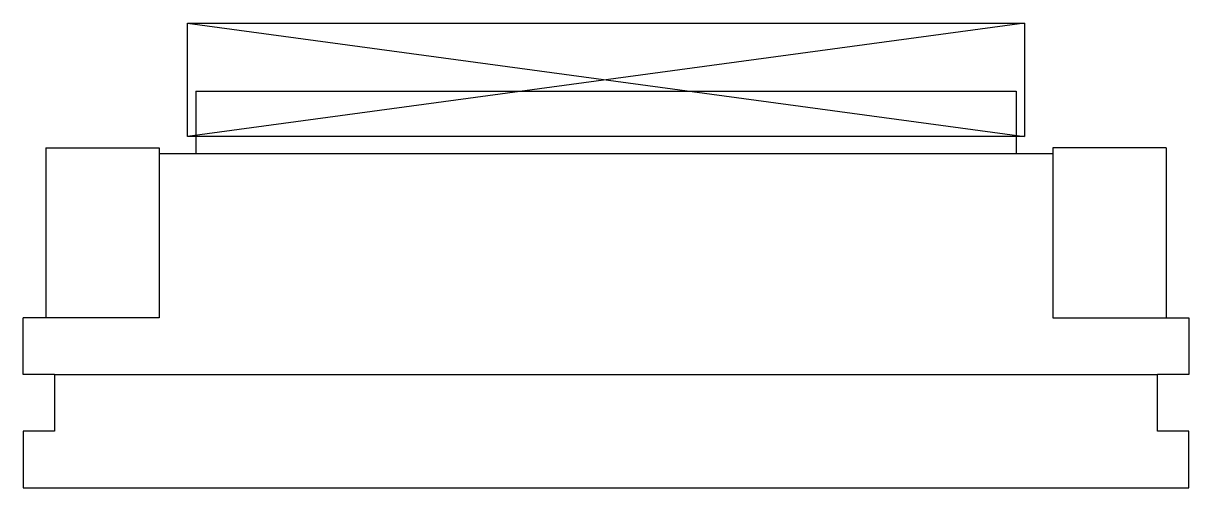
# Model space of a CAD drawing. Extents: x -10.3 to 10.3, y -7.2 to 1.
import ezdxf

# ---------------------------------------------------------------- set-up
doc = ezdxf.new("R2010")
doc.units = 0
doc.layers.get('0').update_dxf_attribs({"linetype": 'CONTINUOUS'})

msp = doc.modelspace()

# ---------------------------------------------------------------- linework, layer by layer
for p, q in [((-7.4, -1), (-7.4, 1)), ((-7.4, 1), (7.4, 1)), ((-7.4, 1), (7.4, -1)), ((7.4, 1), (-7.4, -1)), ((7.4, 1), (7.4, -1)), ((-7.25, -0.2), (-7.25, -1.3)), ((-7.25, -0.2), (7.25, -0.2)), ((7.25, -0.2), (7.25, -1.3)), ((7.4, -1), (-7.4, -1)), ((-9.9, -1.2), (-7.9, -1.2)), ((-9.9, -1.2), (-9.9, -4.2)), ((-7.9, -1.2), (-7.9, -4.2)), ((9.9, -1.2), (7.9, -1.2)), ((7.9, -1.2), (7.9, -4.2)), ((9.9, -1.2), (9.9, -4.2)), ((-7.9, -1.3), (7.9, -1.3)), ((-10.3, -5.2), (-10.3, -4.2)), ((-9.9, -4.2), (-10.3, -4.2)), ((-7.9, -4.2), (-9.9, -4.2)), ((7.9, -4.2), (9.9, -4.2)), ((9.9, -4.2), (10.3, -4.2)), ((10.3, -4.2), (10.3, -5.2)), ((-9.75, -5.2), (-10.3, -5.2)), ((-9.75, -5.2), (-9.75, -6.2)), ((-9.75, -5.2), (9.75, -5.2)), ((10.3, -5.2), (9.75, -5.2)), ((9.75, -6.2), (9.75, -5.2)), ((-9.75, -6.2), (-10.3, -6.2)), ((-10.3, -6.2), (-10.3, -7.2)), ((10.3, -6.2), (9.75, -6.2)), ((10.3, -7.2), (10.3, -6.2)), ((-10.3, -7.2), (10.3, -7.2))]:
    msp.add_line(p, q)

doc.saveas('drawing.dxf')
